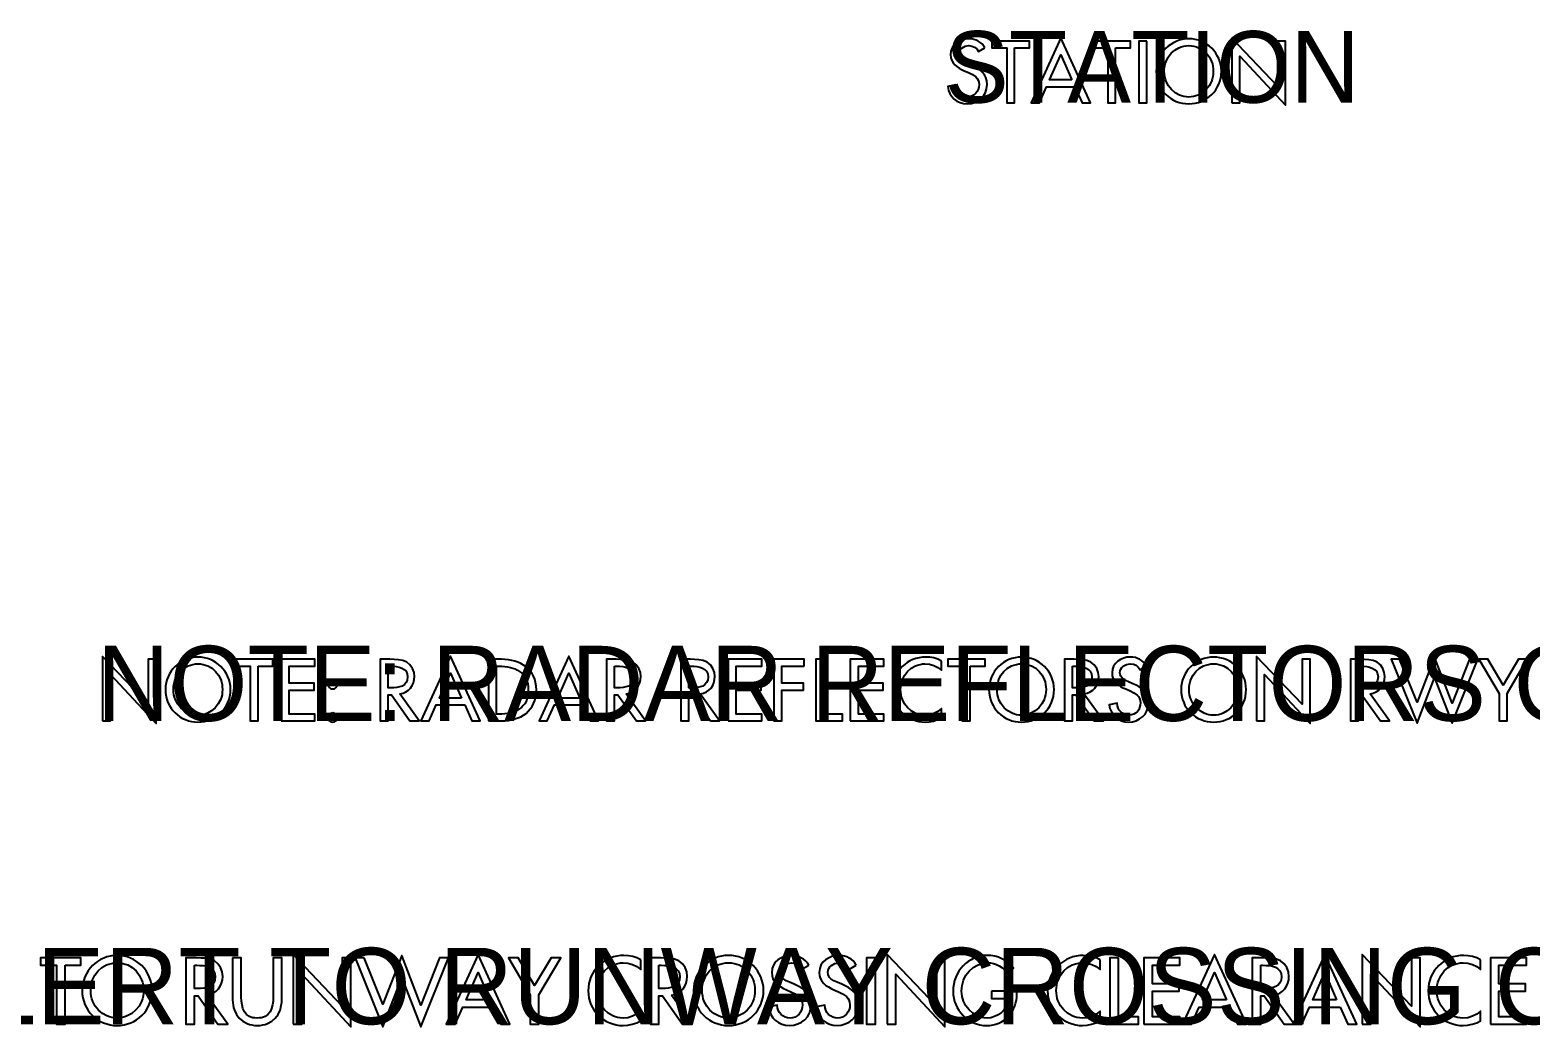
# Model space of a CAD drawing. Extents: x 0.08 to 5.7, y 0.31 to 7.95.
# Drawn here: x 2.559 to 4.113, y 1.368 to 2.4 of the extents above; entities that cross this region are included whole.
import ezdxf

# ---------------------------------------------------------------- set-up
doc = ezdxf.new("R2010")
doc.units = 0
doc.layers.get('0').update_dxf_attribs({"linetype": 'CONTINUOUS'})

msp = doc.modelspace()

# ---------------------------------------------------------------- linework, layer by layer
at = {"color": 0}
for points in [[(3.5479, 2.38112), (3.54656, 2.38319), (3.54486, 2.38514), (3.54308, 2.38667), (3.54096, 2.38807), (3.53874, 2.38906), (3.5364, 2.38986), (3.5339, 2.39031), (3.53142, 2.3904), (3.52778, 2.39014), (3.52431, 2.38932), (3.52111, 2.38807), (3.51818, 2.38612), (3.51568, 2.3839), (3.51389, 2.38097), (3.51264, 2.37776), (3.51221, 2.37403), (3.51264, 2.37082), (3.51346, 2.36806), (3.51486, 2.36556), (3.51665, 2.3635), (3.51878, 2.36165), (3.52111, 2.36003), (3.52376, 2.35861), (3.52636, 2.35736), (3.53082, 2.35542), (3.53489, 2.35346), (3.53836, 2.35097), (3.53971, 2.34944), (3.54085, 2.34765), (3.5415, 2.34543), (3.54183, 2.34304), (3.5415, 2.34044), (3.54096, 2.33806), (3.53988, 2.33599), (3.53847, 2.33404), (3.53678, 2.33251), (3.53472, 2.33128), (3.5325, 2.3304), (3.53017, 2.33014), (3.52761, 2.3304), (3.52528, 2.33111), (3.52306, 2.33225), (3.52126, 2.33376), (3.51975, 2.33556), (3.51861, 2.33763), (3.5179, 2.34), (3.51764, 2.34267), (3.50933, 2.34099), (3.51014, 2.33708), (3.51167, 2.33376), (3.51361, 2.33068), (3.51594, 2.32807), (3.51887, 2.32596), (3.52208, 2.32443), (3.52556, 2.32346), (3.52946, 2.32308), (3.53364, 2.32346), (3.53749, 2.3246), (3.54096, 2.32622), (3.54406, 2.32861), (3.54656, 2.33154), (3.54844, 2.33485), (3.54958, 2.33876), (3.55012, 2.34304), (3.54969, 2.34679), (3.54889, 2.35026), (3.54736, 2.35308), (3.54542, 2.35568), (3.54308, 2.35781), (3.54025, 2.35969), (3.53722, 2.36139), (3.53401, 2.36279), (3.52946, 2.36458), (3.52636, 2.366), (3.52349, 2.36789), (3.52235, 2.36914), (3.52138, 2.37056), (3.52067, 2.37224), (3.52056, 2.37403), (3.52083, 2.37608), (3.52154, 2.37793), (3.52251, 2.37944), (3.52387, 2.38086), (3.52735, 2.38265), (3.53108, 2.38336), (3.53444, 2.38292), (3.53722, 2.38178), (3.53944, 2.37989), (3.54139, 2.37722), (3.5479, 2.38112)], [(3.57861, 2.38097), (3.59392, 2.38097), (3.59392, 2.38807), (3.55512, 2.38807), (3.55512, 2.38097), (3.57042, 2.38097), (3.57042, 2.32433), (3.57861, 2.32433), (3.57861, 2.38097)], [(3.64111, 2.34082), (3.64849, 2.32433), (3.65707, 2.32433), (3.62642, 2.39139), (3.59571, 2.32433), (3.60433, 2.32433), (3.61154, 2.34082), (3.64111, 2.34082)], [(3.68321, 2.38097), (3.69846, 2.38097), (3.69846, 2.38807), (3.65972, 2.38807), (3.65972, 2.38097), (3.67503, 2.38097), (3.67503, 2.32433), (3.68321, 2.32433), (3.68321, 2.38097)], [(3.71556, 2.38807), (3.70725, 2.38807), (3.70725, 2.32433), (3.71556, 2.32433), (3.71556, 2.38807)], [(3.7589, 2.3904), (3.75553, 2.39031), (3.75222, 2.38971), (3.74903, 2.38889), (3.74599, 2.38781), (3.74306, 2.38639), (3.74029, 2.38471), (3.73763, 2.38276), (3.73529, 2.38069), (3.73307, 2.37831), (3.73112, 2.37571), (3.72944, 2.37294), (3.72792, 2.37001), (3.72678, 2.36681), (3.72597, 2.36361), (3.72542, 2.36029), (3.72526, 2.35682), (3.72542, 2.35319), (3.72597, 2.34972), (3.72678, 2.3464), (3.72792, 2.34332), (3.72944, 2.34028), (3.73112, 2.33751), (3.73307, 2.33501), (3.73529, 2.33263), (3.73763, 2.33057), (3.74029, 2.32861), (3.74306, 2.32693), (3.74599, 2.32568), (3.74903, 2.3246), (3.75222, 2.32374), (3.75553, 2.32335), (3.7589, 2.32308), (3.76237, 2.32335), (3.76568, 2.32374), (3.76888, 2.3246), (3.77192, 2.32568), (3.77485, 2.32693), (3.77761, 2.32861), (3.78028, 2.33057), (3.78267, 2.33263), (3.78489, 2.33501), (3.78678, 2.33751), (3.78847, 2.34028), (3.78999, 2.34332), (3.79112, 2.3464), (3.79194, 2.34972), (3.79249, 2.35319), (3.79264, 2.35682), (3.79249, 2.36029), (3.79194, 2.36361), (3.79112, 2.36681), (3.78988, 2.37001), (3.78847, 2.37294), (3.78678, 2.37571), (3.78489, 2.37831), (3.78267, 2.38069), (3.78028, 2.38276), (3.77761, 2.38471), (3.77485, 2.38639), (3.77192, 2.38781), (3.76888, 2.38889), (3.76568, 2.38971), (3.76237, 2.39031), (3.7589, 2.3904)], [(3.7589, 2.33014), (3.7564, 2.33029), (3.7539, 2.33068), (3.75151, 2.33137), (3.74918, 2.33225), (3.74485, 2.33458), (3.7411, 2.33789), (3.7379, 2.34179), (3.73557, 2.34625), (3.73469, 2.34874), (3.73406, 2.3514), (3.73372, 2.354), (3.73361, 2.35682), (3.73361, 2.35943), (3.73406, 2.36208), (3.7346, 2.36458), (3.7354, 2.36708), (3.73763, 2.37153), (3.74067, 2.37543), (3.74431, 2.37875), (3.74858, 2.38124), (3.75108, 2.38211), (3.75364, 2.38276), (3.75624, 2.38319), (3.7589, 2.38336), (3.76167, 2.38319), (3.76432, 2.38276), (3.76682, 2.38211), (3.76915, 2.38124), (3.7736, 2.37875), (3.77724, 2.37543), (3.78028, 2.37153), (3.7825, 2.36708), (3.78331, 2.36458), (3.7839, 2.36208), (3.78418, 2.35943), (3.78429, 2.35682), (3.78418, 2.354), (3.7839, 2.3514), (3.78321, 2.34874), (3.78233, 2.34625), (3.78, 2.34179), (3.77681, 2.33789), (3.77306, 2.33458), (3.76878, 2.33225), (3.76639, 2.33137), (3.76406, 2.33068), (3.7615, 2.33029), (3.7589, 2.33014)], [(3.8035, 2.32433), (3.81168, 2.32433), (3.81168, 2.37235), (3.85889, 2.32167), (3.85889, 2.38807), (3.85069, 2.38807), (3.85069, 2.34153), (3.8035, 2.39111), (3.8035, 2.32433)], [(3.63781, 2.34793), (3.61486, 2.34793), (3.62642, 2.37392), (3.63781, 2.34793)], [(2.63444, 1.68446), (2.64264, 1.68446), (2.64264, 1.73247), (2.68989, 1.68181), (2.68989, 1.74821), (2.68164, 1.74821), (2.68164, 1.70167), (2.63444, 1.75125), (2.63444, 1.68446)], [(2.73307, 1.75054), (2.72971, 1.75043), (2.7264, 1.74983), (2.72319, 1.74903), (2.72017, 1.74794), (2.71724, 1.74653), (2.71446, 1.74485), (2.71181, 1.74289), (2.70942, 1.74083), (2.70725, 1.73833), (2.70529, 1.73583), (2.70361, 1.73307), (2.70221, 1.73014), (2.70096, 1.72694), (2.70014, 1.72374), (2.6996, 1.72043), (2.69943, 1.71679), (2.6996, 1.71332), (2.70014, 1.70985), (2.70096, 1.70654), (2.7021, 1.70335), (2.70361, 1.70042), (2.70529, 1.69764), (2.70725, 1.69515), (2.70942, 1.69276), (2.71181, 1.69054), (2.71446, 1.68875), (2.71724, 1.68707), (2.72017, 1.68571), (2.72319, 1.68457), (2.7264, 1.68386), (2.72971, 1.68332), (2.73307, 1.68321), (2.73654, 1.68332), (2.73986, 1.68386), (2.74306, 1.68457), (2.7461, 1.68571), (2.74903, 1.68707), (2.75179, 1.68875), (2.75444, 1.69054), (2.75678, 1.69276), (2.759, 1.69515), (2.76096, 1.69764), (2.76264, 1.70042), (2.76417, 1.70335), (2.76531, 1.70654), (2.76611, 1.70985), (2.76665, 1.71332), (2.76682, 1.71679), (2.76665, 1.72043), (2.76611, 1.72374), (2.76531, 1.72694), (2.76406, 1.73014), (2.76264, 1.73307), (2.76096, 1.73583), (2.759, 1.73833), (2.75678, 1.74083), (2.75444, 1.74289), (2.75179, 1.74485), (2.74903, 1.74653), (2.7461, 1.74794), (2.74306, 1.74903), (2.73986, 1.74983), (2.73654, 1.75043), (2.73307, 1.75054)], [(2.73307, 1.69026), (2.73058, 1.69043), (2.72808, 1.69081), (2.72569, 1.69151), (2.72331, 1.69239), (2.71903, 1.69472), (2.71528, 1.69792), (2.71208, 1.70193), (2.70975, 1.70638), (2.70888, 1.70888), (2.70817, 1.71138), (2.7079, 1.71419), (2.70779, 1.71679), (2.70779, 1.71957), (2.70817, 1.72222), (2.70876, 1.72472), (2.70958, 1.72711), (2.71181, 1.73167), (2.71485, 1.73557), (2.71847, 1.73887), (2.72293, 1.74137), (2.72526, 1.74224), (2.72775, 1.74289), (2.73042, 1.74333), (2.73307, 1.74349), (2.73583, 1.74333), (2.7385, 1.74289), (2.741, 1.74224), (2.74333, 1.74137), (2.74778, 1.73887), (2.75142, 1.73557), (2.75444, 1.73167), (2.75667, 1.72711), (2.75749, 1.72472), (2.75803, 1.72222), (2.75836, 1.71957), (2.75846, 1.71679), (2.75836, 1.71419), (2.75803, 1.71138), (2.75738, 1.70888), (2.75651, 1.70638), (2.75418, 1.70193), (2.75097, 1.69792), (2.74724, 1.69472), (2.74289, 1.69239), (2.74056, 1.69151), (2.73817, 1.69081), (2.73568, 1.69043), (2.73307, 1.69026)], [(2.79531, 1.7411), (2.81054, 1.7411), (2.81054, 1.74821), (2.77181, 1.74821), (2.77181, 1.7411), (2.78711, 1.7411), (2.78711, 1.68446), (2.79531, 1.68446), (2.79531, 1.7411)], [(2.81944, 1.68446), (2.85417, 1.68446), (2.85417, 1.69151), (2.82764, 1.69151), (2.82764, 1.71625), (2.85335, 1.71625), (2.85335, 1.72331), (2.82764, 1.72331), (2.82764, 1.7411), (2.85417, 1.7411), (2.85417, 1.74821), (2.81944, 1.74821), (2.81944, 1.68446)], [(2.94206, 1.71235), (2.94542, 1.71306), (2.94846, 1.71446), (2.95096, 1.71625), (2.95318, 1.71847), (2.95503, 1.72114), (2.95628, 1.7239), (2.95708, 1.72711), (2.95725, 1.73025), (2.95682, 1.73469), (2.95514, 1.73876), (2.95264, 1.74235), (2.94933, 1.74528), (2.94515, 1.74696), (2.94081, 1.74778), (2.93625, 1.74804), (2.93181, 1.74821), (2.92182, 1.74821), (2.92182, 1.68446), (2.93012, 1.68446), (2.93012, 1.71153), (2.93349, 1.71153), (2.95264, 1.68446), (2.96208, 1.68446), (2.94206, 1.71235)], [(2.93012, 1.7411), (2.93235, 1.7411), (2.93544, 1.741), (2.93847, 1.74067), (2.94151, 1.74013), (2.94428, 1.73915), (2.94667, 1.73779), (2.94862, 1.73583), (2.94971, 1.73318), (2.95014, 1.72999), (2.94988, 1.72667), (2.94862, 1.72401), (2.94694, 1.72206), (2.94461, 1.72054), (2.94194, 1.71957), (2.93901, 1.71903), (2.93582, 1.71875), (2.93278, 1.71858), (2.93012, 1.71858), (2.93012, 1.7411)], [(3.00944, 1.70096), (3.01682, 1.68446), (3.02539, 1.68446), (2.99474, 1.75151), (2.96386, 1.68446), (2.9725, 1.68446), (2.97987, 1.70096), (3.00944, 1.70096)], [(3.0339, 1.68446), (3.0471, 1.68446), (3.05083, 1.68457), (3.05447, 1.68485), (3.05794, 1.68544), (3.06125, 1.68642), (3.06446, 1.6875), (3.06749, 1.68875), (3.07026, 1.69043), (3.07275, 1.69222), (3.07514, 1.69444), (3.07721, 1.69683), (3.07904, 1.69943), (3.08057, 1.70236), (3.08182, 1.70557), (3.08263, 1.70888), (3.08317, 1.71262), (3.0835, 1.71669), (3.08317, 1.72054), (3.08263, 1.72418), (3.08182, 1.72749), (3.08057, 1.73058), (3.07904, 1.73346), (3.07721, 1.73594), (3.07497, 1.73833), (3.07275, 1.7404), (3.07015, 1.74224), (3.06739, 1.74387), (3.06429, 1.74511), (3.06125, 1.74625), (3.05794, 1.74707), (3.05447, 1.74761), (3.051, 1.74804), (3.04736, 1.74821), (3.0339, 1.74821), (3.0339, 1.68446)], [(3.0421, 1.7411), (3.04486, 1.7411), (3.0479, 1.741), (3.05083, 1.74083), (3.05376, 1.7404), (3.05653, 1.73986), (3.05919, 1.73915), (3.06168, 1.73817), (3.06392, 1.73708), (3.06614, 1.73568), (3.06803, 1.73415), (3.06988, 1.73236), (3.0714, 1.73025), (3.07275, 1.72808), (3.07374, 1.72553), (3.0746, 1.72276), (3.07497, 1.71972), (3.07514, 1.71625), (3.07497, 1.71289), (3.0746, 1.70985), (3.07374, 1.70708), (3.07275, 1.70458), (3.0714, 1.70221), (3.06988, 1.70031), (3.06803, 1.69846), (3.06614, 1.69694), (3.06392, 1.69553), (3.06168, 1.69444), (3.05919, 1.69347), (3.05653, 1.69276), (3.05376, 1.69222), (3.05083, 1.69179), (3.0479, 1.69151), (3.04486, 1.69151), (3.0421, 1.69151), (3.0421, 1.7411)], [(3.13178, 1.70096), (3.13917, 1.68446), (3.14779, 1.68446), (3.11708, 1.75151), (3.08626, 1.68446), (3.09483, 1.68446), (3.10221, 1.70096), (3.13178, 1.70096)], [(3.17638, 1.71235), (3.17974, 1.71306), (3.18278, 1.71446), (3.18544, 1.71625), (3.1875, 1.71847), (3.18929, 1.72114), (3.19054, 1.7239), (3.1914, 1.72711), (3.19168, 1.73025), (3.19114, 1.73469), (3.18956, 1.73876), (3.18696, 1.74235), (3.1836, 1.74528), (3.17947, 1.74696), (3.17512, 1.74778), (3.17068, 1.74804), (3.16624, 1.74821), (3.15625, 1.74821), (3.15625, 1.68446), (3.16444, 1.68446), (3.16444, 1.71153), (3.16792, 1.71153), (3.18707, 1.68446), (3.1965, 1.68446), (3.17638, 1.71235)], [(3.16444, 1.7411), (3.16667, 1.7411), (3.16971, 1.741), (3.1729, 1.74067), (3.17583, 1.74013), (3.1786, 1.73915), (3.18099, 1.73779), (3.18294, 1.73583), (3.18403, 1.73318), (3.18457, 1.72999), (3.18419, 1.72667), (3.18294, 1.72401), (3.18126, 1.72206), (3.17887, 1.72054), (3.17626, 1.71957), (3.17333, 1.71903), (3.17031, 1.71875), (3.1671, 1.71858), (3.16444, 1.71858), (3.16444, 1.7411)], [(3.25319, 1.71235), (3.25651, 1.71306), (3.2596, 1.71446), (3.2621, 1.71625), (3.26432, 1.71847), (3.26611, 1.72114), (3.26736, 1.7239), (3.26807, 1.72711), (3.26833, 1.73025), (3.2679, 1.73469), (3.26628, 1.73876), (3.26372, 1.74235), (3.26025, 1.74528), (3.25624, 1.74696), (3.25179, 1.74778), (3.24735, 1.74804), (3.24289, 1.74821), (3.23292, 1.74821), (3.23292, 1.68446), (3.24126, 1.68446), (3.24126, 1.71153), (3.24457, 1.71153), (3.26372, 1.68446), (3.27322, 1.68446), (3.25319, 1.71235)], [(3.24126, 1.7411), (3.24333, 1.7411), (3.24653, 1.741), (3.24957, 1.74067), (3.25265, 1.74013), (3.25543, 1.73915), (3.25776, 1.73779), (3.2596, 1.73583), (3.26085, 1.73318), (3.26124, 1.72999), (3.26085, 1.72667), (3.25971, 1.72401), (3.25792, 1.72206), (3.25569, 1.72054), (3.25304, 1.71957), (3.25017, 1.71903), (3.24696, 1.71875), (3.24388, 1.71858), (3.24126, 1.71858), (3.24126, 1.7411)], [(3.28207, 1.68446), (3.31679, 1.68446), (3.31679, 1.69151), (3.29042, 1.69151), (3.29042, 1.71625), (3.31614, 1.71625), (3.31614, 1.72331), (3.29042, 1.72331), (3.29042, 1.7411), (3.31679, 1.7411), (3.31679, 1.74821), (3.28207, 1.74821), (3.28207, 1.68446)], [(3.36083, 1.7411), (3.36083, 1.74821), (3.32943, 1.74821), (3.32943, 1.68446), (3.33778, 1.68446), (3.33778, 1.71625), (3.36003, 1.71625), (3.36003, 1.72331), (3.33778, 1.72331), (3.33778, 1.7411), (3.36083, 1.7411)], [(3.38097, 1.74821), (3.37278, 1.74821), (3.37278, 1.68446), (3.40056, 1.68446), (3.40056, 1.69151), (3.38097, 1.69151), (3.38097, 1.74821)], [(3.40847, 1.68446), (3.44319, 1.68446), (3.44319, 1.69151), (3.41683, 1.69151), (3.41683, 1.71625), (3.44249, 1.71625), (3.44249, 1.72331), (3.41683, 1.72331), (3.41683, 1.7411), (3.44319, 1.7411), (3.44319, 1.74821), (3.40847, 1.74821), (3.40847, 1.68446)], [(3.50276, 1.74636), (3.49903, 1.74821), (3.49501, 1.74957), (3.49083, 1.75028), (3.48665, 1.75054), (3.48318, 1.75043), (3.47971, 1.74983), (3.47651, 1.74903), (3.47331, 1.74794), (3.47026, 1.74653), (3.4675, 1.74485), (3.46485, 1.74289), (3.46235, 1.74083), (3.46012, 1.73833), (3.45817, 1.73583), (3.45637, 1.73292), (3.45503, 1.72999), (3.45389, 1.72678), (3.4529, 1.72347), (3.45247, 1.72017), (3.45221, 1.71653), (3.45247, 1.71306), (3.4529, 1.70975), (3.45389, 1.70638), (3.45503, 1.70335), (3.45637, 1.70042), (3.45806, 1.69764), (3.46012, 1.69515), (3.46224, 1.69276), (3.46474, 1.69069), (3.46724, 1.68875), (3.47, 1.68707), (3.47304, 1.68571), (3.47613, 1.68474), (3.47933, 1.68386), (3.48264, 1.68332), (3.48594, 1.68321), (3.49029, 1.68349), (3.49474, 1.68431), (3.49892, 1.68571), (3.50276, 1.68767), (3.50276, 1.6971), (3.49903, 1.69417), (3.49485, 1.69206), (3.4904, 1.69069), (3.48568, 1.69026), (3.48307, 1.69043), (3.48058, 1.69081), (3.47808, 1.69151), (3.47569, 1.69239), (3.47151, 1.69487), (3.46778, 1.69819), (3.46474, 1.7021), (3.46251, 1.70665), (3.46164, 1.70904), (3.46099, 1.71153), (3.46072, 1.71419), (3.46056, 1.71679), (3.46072, 1.71946), (3.4611, 1.72206), (3.46164, 1.72461), (3.46251, 1.72711), (3.46474, 1.73156), (3.46778, 1.73557), (3.47151, 1.73887), (3.47586, 1.74126), (3.47819, 1.74224), (3.48068, 1.74289), (3.48318, 1.74333), (3.48583, 1.74349), (3.4904, 1.74306), (3.49485, 1.74181), (3.49903, 1.73986), (3.50276, 1.73708), (3.50276, 1.74636)], [(3.53276, 1.7411), (3.54807, 1.7411), (3.54807, 1.74821), (3.50933, 1.74821), (3.50933, 1.7411), (3.52447, 1.7411), (3.52447, 1.68446), (3.53276, 1.68446), (3.53276, 1.7411)], [(3.58572, 1.75054), (3.58236, 1.75043), (3.57904, 1.74983), (3.57585, 1.74903), (3.57275, 1.74794), (3.56988, 1.74653), (3.56706, 1.74485), (3.56446, 1.74289), (3.56207, 1.74083), (3.55985, 1.73833), (3.55794, 1.73583), (3.55626, 1.73307), (3.55474, 1.73014), (3.5536, 1.72694), (3.55279, 1.72374), (3.55225, 1.72043), (3.55208, 1.71679), (3.55225, 1.71332), (3.55279, 1.70985), (3.5536, 1.70654), (3.55474, 1.70335), (3.55626, 1.70042), (3.55794, 1.69764), (3.55985, 1.69515), (3.56207, 1.69276), (3.56446, 1.69054), (3.56706, 1.68875), (3.56988, 1.68707), (3.57275, 1.68571), (3.57585, 1.68457), (3.57904, 1.68386), (3.58236, 1.68332), (3.58572, 1.68321), (3.58919, 1.68332), (3.5925, 1.68386), (3.59571, 1.68457), (3.59874, 1.68571), (3.60167, 1.68707), (3.60444, 1.68875), (3.6071, 1.69054), (3.60943, 1.69276), (3.61165, 1.69515), (3.61361, 1.69764), (3.61529, 1.70042), (3.61681, 1.70335), (3.61789, 1.70654), (3.61876, 1.70985), (3.61931, 1.71332), (3.61947, 1.71679), (3.61931, 1.72043), (3.61876, 1.72374), (3.61789, 1.72694), (3.61664, 1.73014), (3.61529, 1.73307), (3.61361, 1.73583), (3.61165, 1.73833), (3.60943, 1.74083), (3.6071, 1.74289), (3.60444, 1.74485), (3.60167, 1.74653), (3.59874, 1.74794), (3.59571, 1.74903), (3.5925, 1.74983), (3.58919, 1.75043), (3.58572, 1.75054)], [(3.58572, 1.69026), (3.58317, 1.69043), (3.58068, 1.69081), (3.57835, 1.69151), (3.57596, 1.69239), (3.57167, 1.69472), (3.56793, 1.69792), (3.56472, 1.70193), (3.56233, 1.70638), (3.56153, 1.70888), (3.56082, 1.71138), (3.56054, 1.71419), (3.56044, 1.71679), (3.56044, 1.71957), (3.56082, 1.72222), (3.56142, 1.72472), (3.56222, 1.72711), (3.56446, 1.73167), (3.56749, 1.73557), (3.57113, 1.73887), (3.57542, 1.74137), (3.5779, 1.74224), (3.5804, 1.74289), (3.58306, 1.74333), (3.58572, 1.74349), (3.58849, 1.74333), (3.5911, 1.74289), (3.59358, 1.74224), (3.59597, 1.74137), (3.60042, 1.73887), (3.604, 1.73557), (3.6071, 1.73167), (3.60932, 1.72711), (3.61014, 1.72472), (3.61068, 1.72222), (3.61094, 1.71957), (3.61111, 1.71679), (3.61094, 1.71419), (3.61068, 1.71138), (3.61003, 1.70888), (3.60915, 1.70638), (3.60682, 1.70193), (3.60362, 1.69792), (3.59988, 1.69472), (3.59554, 1.69239), (3.59321, 1.69151), (3.59082, 1.69081), (3.58832, 1.69043), (3.58572, 1.69026)], [(3.65039, 1.71235), (3.65386, 1.71306), (3.65679, 1.71446), (3.65944, 1.71625), (3.66168, 1.71847), (3.66336, 1.72114), (3.66461, 1.7239), (3.66542, 1.72711), (3.66569, 1.73025), (3.66515, 1.73469), (3.66363, 1.73876), (3.66114, 1.74235), (3.65767, 1.74528), (3.65349, 1.74696), (3.64914, 1.74778), (3.64475, 1.74804), (3.64031, 1.74821), (3.63026, 1.74821), (3.63026, 1.68446), (3.63846, 1.68446), (3.63846, 1.71153), (3.64193, 1.71153), (3.66114, 1.68446), (3.67057, 1.68446), (3.65039, 1.71235)], [(3.63846, 1.7411), (3.64068, 1.7411), (3.64378, 1.741), (3.64692, 1.74067), (3.64985, 1.74013), (3.65261, 1.73915), (3.65517, 1.73779), (3.65696, 1.73583), (3.65821, 1.73318), (3.65864, 1.72999), (3.65821, 1.72667), (3.65707, 1.72401), (3.65528, 1.72206), (3.65306, 1.72054), (3.65039, 1.71957), (3.64735, 1.71903), (3.64432, 1.71875), (3.64111, 1.71858), (3.63846, 1.71858), (3.63846, 1.7411)], [(3.71511, 1.74126), (3.7136, 1.74333), (3.71197, 1.74511), (3.71012, 1.74681), (3.70806, 1.74821), (3.70594, 1.74918), (3.70361, 1.75), (3.70111, 1.75043), (3.69846, 1.75054), (3.69488, 1.75028), (3.69151, 1.74946), (3.68821, 1.74804), (3.68544, 1.74625), (3.68294, 1.74387), (3.6811, 1.7411), (3.67985, 1.7379), (3.67947, 1.73415), (3.67974, 1.73096), (3.68056, 1.72808), (3.68197, 1.72569), (3.68375, 1.72364), (3.68599, 1.72179), (3.68832, 1.72017), (3.69081, 1.71875), (3.69363, 1.7175), (3.69808, 1.71556), (3.7021, 1.7136), (3.70557, 1.7111), (3.70692, 1.70958), (3.70806, 1.70762), (3.70876, 1.70557), (3.70904, 1.70307), (3.70876, 1.70057), (3.70806, 1.69819), (3.70708, 1.69596), (3.70568, 1.69417), (3.70389, 1.69249), (3.70193, 1.6914), (3.69971, 1.69054), (3.69721, 1.69026), (3.69472, 1.69054), (3.69239, 1.69125), (3.69026, 1.69239), (3.68847, 1.69374), (3.68696, 1.69569), (3.68571, 1.69775), (3.685, 1.70014), (3.68485, 1.70281), (3.67654, 1.70096), (3.67736, 1.69721), (3.67876, 1.69374), (3.68072, 1.69069), (3.68321, 1.68821), (3.68599, 1.68608), (3.68929, 1.68446), (3.69276, 1.6836), (3.6965, 1.68321), (3.70068, 1.6836), (3.70458, 1.68457), (3.70806, 1.68642), (3.7111, 1.68858), (3.71376, 1.69151), (3.71556, 1.69499), (3.71679, 1.69889), (3.71724, 1.70307), (3.71696, 1.70692), (3.71599, 1.71029), (3.71457, 1.71322), (3.71262, 1.71571), (3.71012, 1.71793), (3.70751, 1.71983), (3.70443, 1.7214), (3.70111, 1.72293), (3.6965, 1.72472), (3.69347, 1.72612), (3.69069, 1.72808), (3.68946, 1.72933), (3.68847, 1.73068), (3.68793, 1.73236), (3.68767, 1.73415), (3.68793, 1.73628), (3.68858, 1.73807), (3.68972, 1.73958), (3.69114, 1.741), (3.69461, 1.74278), (3.69835, 1.74349), (3.70167, 1.74306), (3.70432, 1.74197), (3.70665, 1.74001), (3.70861, 1.73719), (3.71511, 1.74126)], [(3.78456, 1.75054), (3.78125, 1.75043), (3.77794, 1.74983), (3.77474, 1.74903), (3.77165, 1.74794), (3.76878, 1.74653), (3.76594, 1.74485), (3.76335, 1.74289), (3.76096, 1.74083), (3.75874, 1.73833), (3.75678, 1.73583), (3.75515, 1.73307), (3.75364, 1.73014), (3.7525, 1.72694), (3.75168, 1.72374), (3.75108, 1.72043), (3.75097, 1.71679), (3.75108, 1.71332), (3.75168, 1.70985), (3.7525, 1.70654), (3.75364, 1.70335), (3.75499, 1.70042), (3.75678, 1.69764), (3.75874, 1.69515), (3.76085, 1.69276), (3.76335, 1.69054), (3.76585, 1.68875), (3.76861, 1.68707), (3.77165, 1.68571), (3.77474, 1.68457), (3.77794, 1.68386), (3.78125, 1.68332), (3.78456, 1.68321), (3.78803, 1.68332), (3.79139, 1.68386), (3.7946, 1.68457), (3.79764, 1.68571), (3.80057, 1.68707), (3.80333, 1.68875), (3.80599, 1.69054), (3.80832, 1.69276), (3.81054, 1.69515), (3.8125, 1.69764), (3.81418, 1.70042), (3.81554, 1.70335), (3.81679, 1.70654), (3.81765, 1.70985), (3.81803, 1.71332), (3.81836, 1.71679), (3.81803, 1.72043), (3.81765, 1.72374), (3.81679, 1.72694), (3.81554, 1.73014), (3.81418, 1.73307), (3.8125, 1.73583), (3.81044, 1.73833), (3.80832, 1.74083), (3.80583, 1.74289), (3.80333, 1.74485), (3.80057, 1.74653), (3.79753, 1.74794), (3.79443, 1.74903), (3.79124, 1.74983), (3.78803, 1.75043), (3.78456, 1.75054)], [(3.78456, 1.69026), (3.78207, 1.69043), (3.77957, 1.69081), (3.77724, 1.69151), (3.77485, 1.69239), (3.77056, 1.69472), (3.76682, 1.69792), (3.76361, 1.70193), (3.76124, 1.70638), (3.76042, 1.70888), (3.75971, 1.71138), (3.75933, 1.71419), (3.75917, 1.71679), (3.75933, 1.71957), (3.75971, 1.72222), (3.76025, 1.72472), (3.76112, 1.72711), (3.76335, 1.73167), (3.76628, 1.73557), (3.77001, 1.73887), (3.77431, 1.74137), (3.77669, 1.74224), (3.77929, 1.74289), (3.78179, 1.74333), (3.78456, 1.74349), (3.78738, 1.74333), (3.78999, 1.74289), (3.79249, 1.74224), (3.79486, 1.74137), (3.79915, 1.73887), (3.8029, 1.73557), (3.80599, 1.73167), (3.80821, 1.72711), (3.80886, 1.72472), (3.80957, 1.72222), (3.80985, 1.71957), (3.81, 1.71679), (3.80985, 1.71419), (3.80946, 1.71138), (3.80886, 1.70888), (3.80794, 1.70638), (3.80556, 1.70193), (3.80251, 1.69792), (3.79878, 1.69472), (3.79443, 1.69239), (3.7921, 1.69151), (3.78971, 1.69081), (3.78722, 1.69043), (3.78456, 1.69026)], [(3.82915, 1.68446), (3.83735, 1.68446), (3.83735, 1.73247), (3.8846, 1.68181), (3.8846, 1.74821), (3.87642, 1.74821), (3.87642, 1.70167), (3.82915, 1.75125), (3.82915, 1.68446)], [(3.94667, 1.71235), (3.94997, 1.71306), (3.95307, 1.71446), (3.95568, 1.71625), (3.95779, 1.71847), (3.95958, 1.72114), (3.96083, 1.7239), (3.96164, 1.72711), (3.96197, 1.73025), (3.96137, 1.73469), (3.95985, 1.73876), (3.95725, 1.74235), (3.95389, 1.74528), (3.94971, 1.74696), (3.94542, 1.74778), (3.94097, 1.74804), (3.93653, 1.74821), (3.92638, 1.74821), (3.92638, 1.68446), (3.93474, 1.68446), (3.93474, 1.71153), (3.93821, 1.71153), (3.95736, 1.68446), (3.96679, 1.68446), (3.94667, 1.71235)], [(3.93474, 1.7411), (3.93696, 1.7411), (3.94, 1.741), (3.94319, 1.74067), (3.94613, 1.74013), (3.94889, 1.73915), (3.95122, 1.73779), (3.95318, 1.73583), (3.95432, 1.73318), (3.95486, 1.72999), (3.95443, 1.72667), (3.95318, 1.72401), (3.95156, 1.72206), (3.94917, 1.72054), (3.9465, 1.71957), (3.94363, 1.71903), (3.94054, 1.71875), (3.93733, 1.71858), (3.93474, 1.71858), (3.93474, 1.7411)], [(3.97721, 1.74821), (3.96858, 1.74821), (3.99528, 1.68207), (4.01346, 1.729), (4.03168, 1.68207), (4.05832, 1.74821), (4.04958, 1.74821), (4.03168, 1.70281), (4.01346, 1.75054), (3.99528, 1.70378), (3.97721, 1.74821)], [(4.08014, 1.71262), (4.08014, 1.68446), (4.08849, 1.68446), (4.08849, 1.71262), (4.10932, 1.74821), (4.10015, 1.74821), (4.08431, 1.72151), (4.06847, 1.74821), (4.05931, 1.74821), (4.08014, 1.71262)], [(2.87261, 1.72694), (2.87082, 1.72651), (2.86931, 1.72553), (2.86822, 1.72401), (2.86789, 1.72222), (2.86822, 1.72043), (2.86931, 1.71892), (2.87082, 1.71778), (2.87261, 1.7175), (2.87446, 1.71778), (2.87597, 1.71892), (2.87696, 1.72043), (2.87739, 1.72222), (2.87696, 1.72401), (2.87597, 1.72553), (2.87446, 1.72651), (2.87261, 1.72694)], [(3.00612, 1.70806), (2.98318, 1.70806), (2.99474, 1.73389), (3.00612, 1.70806)], [(3.12847, 1.70806), (3.10558, 1.70806), (3.11708, 1.73389), (3.12847, 1.70806)], [(2.87261, 1.69265), (2.87082, 1.69222), (2.86931, 1.69125), (2.86822, 1.68972), (2.86789, 1.68793), (2.86822, 1.68608), (2.86931, 1.68457), (2.87082, 1.6836), (2.87261, 1.68321), (2.87446, 1.6836), (2.87597, 1.68457), (2.87696, 1.68608), (2.87739, 1.68793), (2.87696, 1.68972), (2.87597, 1.69125), (2.87446, 1.69222), (2.87261, 1.69265)], [(2.59554, 1.43153), (2.61193, 1.43153), (2.61193, 1.43918), (2.57026, 1.43918), (2.57026, 1.43153), (2.58664, 1.43153), (2.58664, 1.37044), (2.59554, 1.37044), (2.59554, 1.43153)], [(2.64947, 1.44168), (2.64583, 1.44151), (2.64219, 1.44097), (2.63872, 1.44015), (2.63558, 1.43892), (2.63238, 1.43733), (2.62929, 1.43554), (2.62651, 1.43349), (2.62392, 1.4311), (2.62153, 1.4286), (2.61947, 1.42583), (2.61762, 1.42279), (2.6161, 1.4196), (2.61486, 1.41624), (2.61388, 1.41276), (2.61333, 1.40918), (2.61317, 1.40543), (2.61333, 1.40153), (2.61388, 1.39779), (2.61486, 1.39432), (2.6161, 1.39085), (2.61762, 1.38764), (2.61947, 1.38471), (2.62153, 1.38194), (2.62392, 1.37945), (2.62651, 1.37706), (2.62929, 1.37516), (2.63222, 1.37332), (2.63542, 1.37196), (2.63872, 1.37071), (2.64219, 1.36985), (2.64583, 1.3693), (2.64947, 1.36914), (2.65306, 1.3693), (2.65668, 1.36985), (2.66015, 1.37071), (2.66347, 1.37196), (2.66667, 1.37332), (2.6696, 1.37516), (2.67236, 1.37706), (2.67503, 1.37945), (2.67736, 1.38194), (2.67947, 1.38471), (2.68126, 1.38764), (2.68278, 1.39085), (2.68403, 1.39432), (2.685, 1.39779), (2.68554, 1.40153), (2.68571, 1.40543), (2.68554, 1.40918), (2.685, 1.41276), (2.68403, 1.41624), (2.68278, 1.4196), (2.68126, 1.42279), (2.67947, 1.42583), (2.67736, 1.4286), (2.67503, 1.4311), (2.67236, 1.43349), (2.6696, 1.43554), (2.6665, 1.43733), (2.66336, 1.43892), (2.66015, 1.44015), (2.65668, 1.44097), (2.65306, 1.44151), (2.64947, 1.44168)], [(2.64947, 1.37679), (2.64665, 1.37695), (2.64404, 1.37739), (2.64139, 1.37804), (2.63889, 1.37902), (2.63433, 1.38167), (2.63026, 1.38498), (2.62679, 1.38932), (2.62429, 1.39415), (2.62332, 1.39681), (2.62261, 1.39958), (2.62224, 1.4025), (2.62207, 1.40543), (2.62224, 1.40831), (2.62261, 1.41114), (2.62321, 1.4139), (2.62403, 1.4165), (2.62651, 1.42139), (2.62972, 1.42557), (2.63374, 1.42914), (2.63835, 1.43181), (2.64094, 1.43278), (2.64361, 1.43349), (2.64654, 1.43386), (2.64947, 1.43403), (2.65235, 1.43386), (2.65528, 1.43349), (2.65793, 1.43278), (2.66054, 1.43181), (2.66515, 1.42914), (2.66917, 1.42557), (2.67236, 1.42139), (2.67469, 1.4165), (2.67567, 1.4139), (2.67626, 1.41114), (2.67665, 1.40831), (2.67681, 1.40543), (2.67665, 1.4025), (2.67626, 1.39958), (2.67557, 1.39681), (2.67458, 1.39415), (2.6721, 1.38932), (2.66863, 1.38498), (2.66461, 1.38167), (2.66, 1.37902), (2.6575, 1.37804), (2.65483, 1.37739), (2.65224, 1.37695), (2.64947, 1.37679)], [(2.74235, 1.40056), (2.74599, 1.40136), (2.74918, 1.40278), (2.75206, 1.40474), (2.75429, 1.40707), (2.75624, 1.40989), (2.75765, 1.41303), (2.75846, 1.41639), (2.75874, 1.41986), (2.75819, 1.42458), (2.75651, 1.42904), (2.75375, 1.43294), (2.75017, 1.43599), (2.74571, 1.43778), (2.741, 1.43875), (2.73611, 1.43901), (2.73139, 1.43918), (2.72054, 1.43918), (2.72054, 1.37044), (2.72944, 1.37044), (2.72944, 1.39974), (2.73318, 1.39974), (2.75375, 1.37044), (2.76406, 1.37044), (2.74235, 1.40056)], [(2.72944, 1.43153), (2.73182, 1.43153), (2.73514, 1.43137), (2.73861, 1.4311), (2.74181, 1.43039), (2.74474, 1.42947), (2.74735, 1.4279), (2.74929, 1.42583), (2.75071, 1.42307), (2.75108, 1.4196), (2.75071, 1.41596), (2.74946, 1.41319), (2.7475, 1.41097), (2.74511, 1.40944), (2.74224, 1.40831), (2.73904, 1.40776), (2.73568, 1.40733), (2.73236, 1.40733), (2.72944, 1.40733), (2.72944, 1.43153)], [(2.76904, 1.43918), (2.76904, 1.39567), (2.76915, 1.3929), (2.76958, 1.39014), (2.77001, 1.38764), (2.77083, 1.38515), (2.77289, 1.38053), (2.77582, 1.37668), (2.77957, 1.37348), (2.7839, 1.37109), (2.7864, 1.37028), (2.7889, 1.36974), (2.79167, 1.3693), (2.79443, 1.36914), (2.79736, 1.3693), (2.80012, 1.36974), (2.80263, 1.37028), (2.80512, 1.37109), (2.80946, 1.37348), (2.81321, 1.37668), (2.81614, 1.38053), (2.81819, 1.38515), (2.8189, 1.38764), (2.81944, 1.39014), (2.81988, 1.3929), (2.81999, 1.39567), (2.81999, 1.43918), (2.81108, 1.43918), (2.81108, 1.3986), (2.81082, 1.39442), (2.81028, 1.3904), (2.80931, 1.38683), (2.80778, 1.38346), (2.80556, 1.3807), (2.80263, 1.37863), (2.801, 1.37793), (2.79904, 1.37723), (2.79682, 1.37695), (2.79443, 1.37679), (2.7921, 1.37695), (2.78999, 1.37723), (2.78803, 1.37793), (2.7864, 1.37863), (2.78347, 1.3807), (2.78125, 1.38346), (2.77974, 1.38683), (2.77875, 1.3904), (2.77821, 1.39442), (2.77794, 1.3986), (2.77794, 1.43918), (2.76904, 1.43918)], [(2.83165, 1.37044), (2.84056, 1.37044), (2.84056, 1.42219), (2.89139, 1.36762), (2.89139, 1.43918), (2.88249, 1.43918), (2.88249, 1.38906), (2.83165, 1.44249), (2.83165, 1.37044)], [(2.90528, 1.43918), (2.896, 1.43918), (2.92469, 1.36789), (2.94428, 1.41862), (2.96386, 1.36789), (2.99262, 1.43918), (2.98318, 1.43918), (2.96386, 1.39031), (2.94428, 1.44168), (2.92469, 1.39139), (2.90528, 1.43918)], [(3.0389, 1.38818), (3.04682, 1.37044), (3.0561, 1.37044), (3.02306, 1.44265), (2.99001, 1.37044), (2.99929, 1.37044), (3.00722, 1.38818), (3.0389, 1.38818)], [(3.07721, 1.40099), (3.07721, 1.37044), (3.0861, 1.37044), (3.0861, 1.40099), (3.10872, 1.43918), (3.0989, 1.43918), (3.08165, 1.41043), (3.06456, 1.43918), (3.05474, 1.43918), (3.07721, 1.40099)], [(3.19151, 1.43722), (3.1875, 1.43918), (3.18321, 1.44054), (3.17876, 1.4414), (3.17415, 1.44168), (3.17042, 1.44151), (3.16683, 1.44097), (3.16319, 1.44015), (3.15989, 1.43892), (3.15653, 1.43733), (3.15349, 1.43554), (3.15072, 1.43349), (3.14806, 1.4311), (3.14567, 1.4286), (3.14344, 1.42583), (3.14165, 1.42279), (3.13997, 1.4196), (3.13872, 1.41612), (3.13792, 1.41265), (3.13738, 1.4089), (3.1371, 1.405), (3.13738, 1.40126), (3.13792, 1.39762), (3.13872, 1.39415), (3.13997, 1.39085), (3.14154, 1.3878), (3.14344, 1.38471), (3.14556, 1.38211), (3.14789, 1.37945), (3.15056, 1.37723), (3.15332, 1.37516), (3.15625, 1.37332), (3.15944, 1.37196), (3.16276, 1.37071), (3.16624, 1.36985), (3.16971, 1.3693), (3.17344, 1.36914), (3.17806, 1.36947), (3.18278, 1.37044), (3.18733, 1.3718), (3.19151, 1.37392), (3.19151, 1.38401), (3.1875, 1.38097), (3.18306, 1.37874), (3.17817, 1.37723), (3.17318, 1.37679), (3.17031, 1.37695), (3.16764, 1.37739), (3.16499, 1.37804), (3.16249, 1.37902), (3.15776, 1.38178), (3.15386, 1.38525), (3.15056, 1.3896), (3.14806, 1.39442), (3.14725, 1.39692), (3.14654, 1.39974), (3.14626, 1.4025), (3.14611, 1.40528), (3.14626, 1.40821), (3.14654, 1.41097), (3.14725, 1.41374), (3.14822, 1.41639), (3.15056, 1.42122), (3.15386, 1.42557), (3.15793, 1.42904), (3.16249, 1.43181), (3.16515, 1.43278), (3.16775, 1.43349), (3.17057, 1.43386), (3.17333, 1.43403), (3.17817, 1.4336), (3.18306, 1.43224), (3.1875, 1.43013), (3.19151, 1.42725), (3.19151, 1.43722)], [(3.22331, 1.40056), (3.22694, 1.40136), (3.23014, 1.40278), (3.23292, 1.40474), (3.23529, 1.40707), (3.23719, 1.40989), (3.2385, 1.41303), (3.23942, 1.41639), (3.23975, 1.41986), (3.23915, 1.42458), (3.23736, 1.42904), (3.23469, 1.43294), (3.23096, 1.43599), (3.22651, 1.43778), (3.22194, 1.43875), (3.21707, 1.43901), (3.21235, 1.43918), (3.20156, 1.43918), (3.20156, 1.37044), (3.21039, 1.37044), (3.21039, 1.39974), (3.21403, 1.39974), (3.23469, 1.37044), (3.24485, 1.37044), (3.22331, 1.40056)], [(3.21039, 1.43153), (3.21278, 1.43153), (3.2161, 1.43137), (3.21946, 1.4311), (3.22265, 1.43039), (3.22569, 1.42947), (3.22819, 1.4279), (3.23025, 1.42583), (3.23156, 1.42307), (3.2321, 1.4196), (3.23167, 1.41596), (3.23042, 1.41319), (3.22846, 1.41097), (3.22597, 1.40944), (3.22319, 1.40831), (3.22, 1.40776), (3.21669, 1.40733), (3.21322, 1.40733), (3.21039, 1.40733), (3.21039, 1.43153)], [(3.28233, 1.44168), (3.27875, 1.44151), (3.27528, 1.44097), (3.27181, 1.44015), (3.26844, 1.43892), (3.26531, 1.43733), (3.26238, 1.43554), (3.2596, 1.43349), (3.25694, 1.4311), (3.25456, 1.4286), (3.2525, 1.42583), (3.25054, 1.42279), (3.24903, 1.4196), (3.24778, 1.41624), (3.24696, 1.41276), (3.24636, 1.40918), (3.2461, 1.40543), (3.24636, 1.40153), (3.24696, 1.39779), (3.24778, 1.39432), (3.24903, 1.39085), (3.25054, 1.38764), (3.25239, 1.38471), (3.25444, 1.38194), (3.25678, 1.37945), (3.25944, 1.37706), (3.26221, 1.37516), (3.26531, 1.37332), (3.26833, 1.37196), (3.27165, 1.37071), (3.27513, 1.36985), (3.27875, 1.3693), (3.28233, 1.36914), (3.28614, 1.3693), (3.28971, 1.36985), (3.29308, 1.37071), (3.29639, 1.37196), (3.29958, 1.37332), (3.30263, 1.37516), (3.30539, 1.37706), (3.30794, 1.37945), (3.31028, 1.38194), (3.31233, 1.38471), (3.31429, 1.38764), (3.31581, 1.39085), (3.31706, 1.39432), (3.31793, 1.39779), (3.31847, 1.40153), (3.31862, 1.40543), (3.31847, 1.40918), (3.31793, 1.41276), (3.31694, 1.41624), (3.31581, 1.4196), (3.31418, 1.42279), (3.31233, 1.42583), (3.31028, 1.4286), (3.30794, 1.4311), (3.30528, 1.43349), (3.30251, 1.43554), (3.29958, 1.43733), (3.29639, 1.43892), (3.29308, 1.44015), (3.28961, 1.44097), (3.28614, 1.44151), (3.28233, 1.44168)], [(3.28233, 1.37679), (3.27974, 1.37695), (3.27696, 1.37739), (3.27447, 1.37804), (3.27192, 1.37902), (3.26719, 1.38167), (3.26318, 1.38498), (3.25987, 1.38932), (3.25722, 1.39415), (3.25624, 1.39681), (3.25569, 1.39958), (3.25515, 1.4025), (3.25499, 1.40543), (3.25515, 1.40831), (3.25553, 1.41114), (3.25624, 1.4139), (3.25711, 1.4165), (3.25944, 1.42139), (3.26281, 1.42557), (3.26665, 1.42914), (3.27138, 1.43181), (3.27387, 1.43278), (3.27669, 1.43349), (3.27946, 1.43386), (3.28233, 1.43403), (3.28543, 1.43386), (3.28819, 1.43349), (3.29096, 1.43278), (3.29346, 1.43181), (3.29818, 1.42914), (3.30208, 1.42557), (3.30539, 1.42139), (3.30778, 1.4165), (3.3086, 1.4139), (3.30931, 1.41114), (3.30957, 1.40831), (3.30974, 1.40543), (3.30957, 1.4025), (3.30919, 1.39958), (3.30849, 1.39681), (3.30761, 1.39415), (3.30501, 1.38932), (3.30165, 1.38498), (3.29764, 1.38167), (3.29292, 1.37902), (3.29042, 1.37804), (3.28776, 1.37739), (3.28515, 1.37695), (3.28233, 1.37679)], [(3.36556, 1.43164), (3.36404, 1.43386), (3.36219, 1.43599), (3.36014, 1.43767), (3.35807, 1.43901), (3.35568, 1.44026), (3.35308, 1.44097), (3.35042, 1.44151), (3.34765, 1.44168), (3.34375, 1.4414), (3.34, 1.44054), (3.33653, 1.43901), (3.3335, 1.43707), (3.33083, 1.43457), (3.32889, 1.43153), (3.32747, 1.42806), (3.3271, 1.42404), (3.32747, 1.42057), (3.32835, 1.41749), (3.32986, 1.41488), (3.33182, 1.41265), (3.33404, 1.41069), (3.33664, 1.40901), (3.33946, 1.4075), (3.34233, 1.40608), (3.34706, 1.40403), (3.3514, 1.40196), (3.35525, 1.39914), (3.35667, 1.39751), (3.35792, 1.39556), (3.35861, 1.39318), (3.35889, 1.39057), (3.35861, 1.38791), (3.35792, 1.38525), (3.35682, 1.38292), (3.35542, 1.38097), (3.35346, 1.37918), (3.3514, 1.37793), (3.3489, 1.37706), (3.34625, 1.37679), (3.34358, 1.37706), (3.3411, 1.37777), (3.33876, 1.37902), (3.33681, 1.38053), (3.33512, 1.38249), (3.33388, 1.38487), (3.33317, 1.38737), (3.3329, 1.39031), (3.324, 1.38835), (3.32488, 1.38433), (3.32639, 1.38053), (3.32844, 1.37723), (3.33111, 1.37446), (3.33415, 1.37223), (3.33763, 1.37055), (3.34153, 1.36957), (3.34554, 1.36914), (3.34999, 1.36957), (3.35417, 1.37071), (3.35792, 1.3725), (3.36128, 1.375), (3.36404, 1.3782), (3.3661, 1.38178), (3.36735, 1.38596), (3.36778, 1.39057), (3.36751, 1.39475), (3.36654, 1.39833), (3.36486, 1.40153), (3.36279, 1.40419), (3.36029, 1.40653), (3.35736, 1.40864), (3.354, 1.41026), (3.35042, 1.41194), (3.34554, 1.4139), (3.34224, 1.41542), (3.33919, 1.41749), (3.33789, 1.41872), (3.33697, 1.42031), (3.33626, 1.4221), (3.33599, 1.42404), (3.33626, 1.42626), (3.33708, 1.42817), (3.33822, 1.42985), (3.33974, 1.43137), (3.34332, 1.43332), (3.3475, 1.43403), (3.35097, 1.4336), (3.35389, 1.43235), (3.35639, 1.43028), (3.35846, 1.42736), (3.36556, 1.43164)], [(3.41471, 1.43164), (3.41319, 1.43386), (3.4114, 1.43599), (3.40929, 1.43767), (3.40722, 1.43901), (3.40483, 1.44026), (3.40235, 1.44097), (3.39958, 1.44151), (3.39681, 1.44168), (3.3929, 1.4414), (3.38932, 1.44054), (3.38585, 1.43901), (3.38265, 1.43707), (3.37999, 1.43457), (3.37804, 1.43153), (3.37679, 1.42806), (3.37625, 1.42404), (3.37668, 1.42057), (3.37765, 1.41749), (3.37901, 1.41488), (3.38097, 1.41265), (3.38319, 1.41069), (3.38585, 1.40901), (3.38861, 1.4075), (3.39154, 1.40608), (3.39626, 1.40403), (3.40056, 1.40196), (3.40446, 1.39914), (3.40597, 1.39751), (3.40707, 1.39556), (3.40776, 1.39318), (3.40804, 1.39057), (3.40793, 1.38791), (3.40722, 1.38525), (3.40597, 1.38292), (3.40457, 1.38097), (3.40261, 1.37918), (3.40056, 1.37793), (3.39806, 1.37706), (3.3954, 1.37679), (3.39279, 1.37706), (3.39031, 1.37777), (3.38792, 1.37902), (3.38596, 1.38053), (3.38433, 1.38249), (3.38303, 1.38487), (3.38238, 1.38737), (3.38211, 1.39031), (3.37321, 1.38835), (3.37403, 1.38433), (3.37554, 1.38053), (3.37765, 1.37723), (3.38026, 1.37446), (3.38336, 1.37223), (3.38683, 1.37055), (3.39068, 1.36957), (3.39475, 1.36914), (3.39914, 1.36957), (3.40332, 1.37071), (3.40722, 1.3725), (3.41043, 1.375), (3.41319, 1.3782), (3.41525, 1.38178), (3.4165, 1.38596), (3.41694, 1.39057), (3.41667, 1.39475), (3.41569, 1.39833), (3.41401, 1.40153), (3.41194, 1.40419), (3.40944, 1.40653), (3.40653, 1.40864), (3.40321, 1.41026), (3.39958, 1.41194), (3.39475, 1.4139), (3.39139, 1.41542), (3.38835, 1.41749), (3.3871, 1.41872), (3.38612, 1.42031), (3.38542, 1.4221), (3.38514, 1.42404), (3.38542, 1.42626), (3.38624, 1.42817), (3.38738, 1.42985), (3.38889, 1.43137), (3.39253, 1.43332), (3.39665, 1.43403), (3.40013, 1.4336), (3.40321, 1.43235), (3.40554, 1.43028), (3.40767, 1.42736), (3.41471, 1.43164)], [(3.43446, 1.43918), (3.4254, 1.43918), (3.4254, 1.37044), (3.43446, 1.37044), (3.43446, 1.43918)], [(3.44667, 1.37044), (3.45568, 1.37044), (3.45568, 1.42219), (3.50651, 1.36762), (3.50651, 1.43918), (3.49761, 1.43918), (3.49761, 1.38906), (3.44667, 1.44249), (3.44667, 1.37044)], [(3.55458, 1.40483), (3.55458, 1.39725), (3.5721, 1.39725), (3.5714, 1.39307), (3.56999, 1.38932), (3.56765, 1.38585), (3.56489, 1.38276), (3.56153, 1.38026), (3.55778, 1.37831), (3.55387, 1.37723), (3.55003, 1.37679), (3.54719, 1.37695), (3.5446, 1.37739), (3.5421, 1.3782), (3.53971, 1.37918), (3.53526, 1.38178), (3.53142, 1.38542), (3.52821, 1.3896), (3.52582, 1.39432), (3.52431, 1.39931), (3.52376, 1.40457), (3.52387, 1.40767), (3.52431, 1.41054), (3.52485, 1.41336), (3.52582, 1.41612), (3.52821, 1.42111), (3.53153, 1.4254), (3.53554, 1.42904), (3.54015, 1.43164), (3.54249, 1.43278), (3.54514, 1.43349), (3.5479, 1.43386), (3.55067, 1.43403), (3.55376, 1.43386), (3.55681, 1.43321), (3.55974, 1.43224), (3.5625, 1.43083), (3.56526, 1.42904), (3.56765, 1.42708), (3.56999, 1.42469), (3.57194, 1.42219), (3.57747, 1.42833), (3.57497, 1.43137), (3.5721, 1.43403), (3.5689, 1.43642), (3.56543, 1.43821), (3.56179, 1.43972), (3.55806, 1.44081), (3.55414, 1.44151), (3.55029, 1.44168), (3.54665, 1.44151), (3.54318, 1.44097), (3.53988, 1.44), (3.53651, 1.43875), (3.53347, 1.43722), (3.53054, 1.43544), (3.52778, 1.43321), (3.52528, 1.43083), (3.52306, 1.42817), (3.521, 1.42529), (3.51915, 1.42219), (3.51764, 1.41906), (3.51639, 1.41558), (3.51557, 1.41194), (3.51497, 1.40821), (3.51486, 1.40429), (3.51497, 1.40082), (3.51557, 1.39735), (3.51639, 1.39415), (3.51764, 1.39094), (3.51904, 1.38791), (3.52083, 1.38498), (3.52279, 1.38222), (3.52501, 1.37972), (3.5275, 1.37739), (3.53017, 1.37527), (3.53304, 1.37348), (3.53614, 1.37207), (3.53917, 1.37082), (3.54249, 1.36985), (3.54596, 1.3693), (3.54943, 1.36914), (3.5529, 1.3693), (3.55626, 1.36985), (3.55931, 1.37055), (3.56233, 1.37169), (3.56515, 1.37305), (3.56765, 1.37473), (3.57015, 1.37652), (3.57221, 1.37863), (3.57433, 1.38097), (3.57596, 1.38346), (3.57747, 1.38623), (3.57878, 1.38906), (3.57969, 1.39208), (3.5804, 1.39529), (3.58083, 1.3986), (3.58094, 1.40207), (3.58094, 1.40483), (3.55458, 1.40483)], [(3.66721, 1.43722), (3.66303, 1.43918), (3.65875, 1.44054), (3.65429, 1.4414), (3.64974, 1.44168), (3.646, 1.44151), (3.64236, 1.44097), (3.63872, 1.44015), (3.63542, 1.43892), (3.63222, 1.43733), (3.62918, 1.43554), (3.62625, 1.43349), (3.62358, 1.4311), (3.62125, 1.4286), (3.61903, 1.42583), (3.61724, 1.42279), (3.61567, 1.4196), (3.61442, 1.41612), (3.6135, 1.41265), (3.6129, 1.4089), (3.61279, 1.405), (3.6129, 1.40126), (3.6135, 1.39762), (3.61442, 1.39415), (3.61567, 1.39085), (3.61724, 1.3878), (3.61903, 1.38471), (3.6211, 1.38211), (3.62349, 1.37945), (3.62608, 1.37723), (3.6289, 1.37516), (3.63194, 1.37332), (3.63499, 1.37196), (3.63835, 1.37071), (3.64182, 1.36985), (3.6454, 1.3693), (3.64903, 1.36914), (3.6536, 1.36947), (3.65831, 1.37044), (3.66292, 1.3718), (3.66721, 1.37392), (3.66721, 1.38401), (3.66303, 1.38097), (3.65864, 1.37874), (3.65375, 1.37723), (3.64876, 1.37679), (3.646, 1.37695), (3.64318, 1.37739), (3.64057, 1.37804), (3.63807, 1.37902), (3.63346, 1.38178), (3.62944, 1.38525), (3.62608, 1.3896), (3.62375, 1.39442), (3.62278, 1.39692), (3.62224, 1.39974), (3.62181, 1.4025), (3.62169, 1.40528), (3.62181, 1.40821), (3.62224, 1.41097), (3.62278, 1.41374), (3.62375, 1.41639), (3.62625, 1.42122), (3.62944, 1.42557), (3.63346, 1.42904), (3.63818, 1.43181), (3.64068, 1.43278), (3.64333, 1.43349), (3.64611, 1.43386), (3.64887, 1.43403), (3.65386, 1.4336), (3.65864, 1.43224), (3.66319, 1.43013), (3.66721, 1.42725), (3.66721, 1.43722)], [(3.68599, 1.43918), (3.67708, 1.43918), (3.67708, 1.37044), (3.70692, 1.37044), (3.70692, 1.37804), (3.68599, 1.37804), (3.68599, 1.43918)], [(3.71235, 1.37044), (3.74972, 1.37044), (3.74972, 1.37804), (3.72125, 1.37804), (3.72125, 1.40483), (3.74892, 1.40483), (3.74892, 1.41238), (3.72125, 1.41238), (3.72125, 1.43153), (3.74972, 1.43153), (3.74972, 1.43918), (3.71235, 1.43918), (3.71235, 1.37044)], [(3.80138, 1.38818), (3.80931, 1.37044), (3.81863, 1.37044), (3.78554, 1.44265), (3.7525, 1.37044), (3.76183, 1.37044), (3.76958, 1.38818), (3.80138, 1.38818)], [(3.84625, 1.40056), (3.84988, 1.40136), (3.85308, 1.40278), (3.85596, 1.40474), (3.85835, 1.40707), (3.86014, 1.40989), (3.86154, 1.41303), (3.86236, 1.41639), (3.86263, 1.41986), (3.86208, 1.42458), (3.8604, 1.42904), (3.85764, 1.43294), (3.854, 1.43599), (3.84961, 1.43778), (3.84483, 1.43875), (3.84011, 1.43901), (3.83529, 1.43918), (3.82443, 1.43918), (3.82443, 1.37044), (3.8335, 1.37044), (3.8335, 1.39974), (3.83708, 1.39974), (3.85781, 1.37044), (3.86789, 1.37044), (3.84625, 1.40056)], [(3.8335, 1.43153), (3.83572, 1.43153), (3.83903, 1.43137), (3.8425, 1.4311), (3.84571, 1.43039), (3.84864, 1.42947), (3.85124, 1.4279), (3.85319, 1.42583), (3.8546, 1.42307), (3.85499, 1.4196), (3.8546, 1.41596), (3.85335, 1.41319), (3.8514, 1.41097), (3.84901, 1.40944), (3.84614, 1.40831), (3.84293, 1.40776), (3.83957, 1.40733), (3.83626, 1.40733), (3.8335, 1.40733), (3.8335, 1.43153)], [(3.91558, 1.38818), (3.92344, 1.37044), (3.93278, 1.37044), (3.89974, 1.44265), (3.86664, 1.37044), (3.87582, 1.37044), (3.88374, 1.38818), (3.91558, 1.38818)], [(3.93858, 1.37044), (3.94749, 1.37044), (3.94749, 1.42219), (3.99849, 1.36762), (3.99849, 1.43918), (3.98958, 1.43918), (3.98958, 1.38906), (3.93858, 1.44249), (3.93858, 1.37044)], [(4.06108, 1.43722), (4.05707, 1.43918), (4.05279, 1.44054), (4.04833, 1.4414), (4.04372, 1.44168), (4.03999, 1.44151), (4.0364, 1.44097), (4.03276, 1.44015), (4.02946, 1.43892), (4.0261, 1.43733), (4.02306, 1.43554), (4.02029, 1.43349), (4.01764, 1.4311), (4.01531, 1.4286), (4.01307, 1.42583), (4.01124, 1.42279), (4.0096, 1.4196), (4.00836, 1.41612), (4.00749, 1.41265), (4.00694, 1.4089), (4.00667, 1.405), (4.00694, 1.40126), (4.00749, 1.39762), (4.00836, 1.39415), (4.0096, 1.39085), (4.01112, 1.3878), (4.01307, 1.38471), (4.01514, 1.38211), (4.01753, 1.37945), (4.02013, 1.37723), (4.02289, 1.37516), (4.02582, 1.37332), (4.02903, 1.37196), (4.03233, 1.37071), (4.03581, 1.36985), (4.03928, 1.3693), (4.04308, 1.36914), (4.04764, 1.36947), (4.05236, 1.37044), (4.05697, 1.3718), (4.06108, 1.37392), (4.06108, 1.38401), (4.05707, 1.38097), (4.05263, 1.37874), (4.04779, 1.37723), (4.04275, 1.37679), (4.03988, 1.37695), (4.03722, 1.37739), (4.03456, 1.37804), (4.03207, 1.37902), (4.02735, 1.38178), (4.02349, 1.38525), (4.02013, 1.3896), (4.01764, 1.39442), (4.01682, 1.39692), (4.01611, 1.39974), (4.01585, 1.4025), (4.01568, 1.40528), (4.01585, 1.40821), (4.01611, 1.41097), (4.01682, 1.41374), (4.01779, 1.41639), (4.02013, 1.42122), (4.02349, 1.42557), (4.0275, 1.42904), (4.03207, 1.43181), (4.03472, 1.43278), (4.03738, 1.43349), (4.04015, 1.43386), (4.04292, 1.43403), (4.04779, 1.4336), (4.05263, 1.43224), (4.05707, 1.43013), (4.06108, 1.42725), (4.06108, 1.43722)], [(4.07113, 1.37044), (4.10846, 1.37044), (4.10846, 1.37804), (4.08003, 1.37804), (4.08003, 1.40483), (4.10764, 1.40483), (4.10764, 1.41238), (4.08003, 1.41238), (4.08003, 1.43153), (4.10846, 1.43153), (4.10846, 1.43918), (4.07113, 1.43918), (4.07113, 1.37044)], [(3.03543, 1.39583), (3.01069, 1.39583), (3.02306, 1.42389), (3.03543, 1.39583)], [(3.7979, 1.39583), (3.77322, 1.39583), (3.78554, 1.42389), (3.7979, 1.39583)], [(3.91194, 1.39583), (3.88737, 1.39583), (3.89974, 1.42389), (3.91194, 1.39583)]]:
    msp.add_lwpolyline(points, dxfattribs=at)

# ---------------------------------------------------------------- texts
for s, height, p in [('STATION', 0.0741296, (3.50636, 2.32429)), ('NOTE: RADAR REFLECTORS ON RWYS 6, 12, 30.', 0.0777331, (2.62851, 1.6844)), ('CAUTION: BE ALERT TO RUNWAY CROSSING CLEARANCES.', 0.0790668, (1.73165, 1.37045))]:
    msp.add_text(s, height=height, dxfattribs=at).set_placement(p)

doc.saveas('drawing.dxf')
